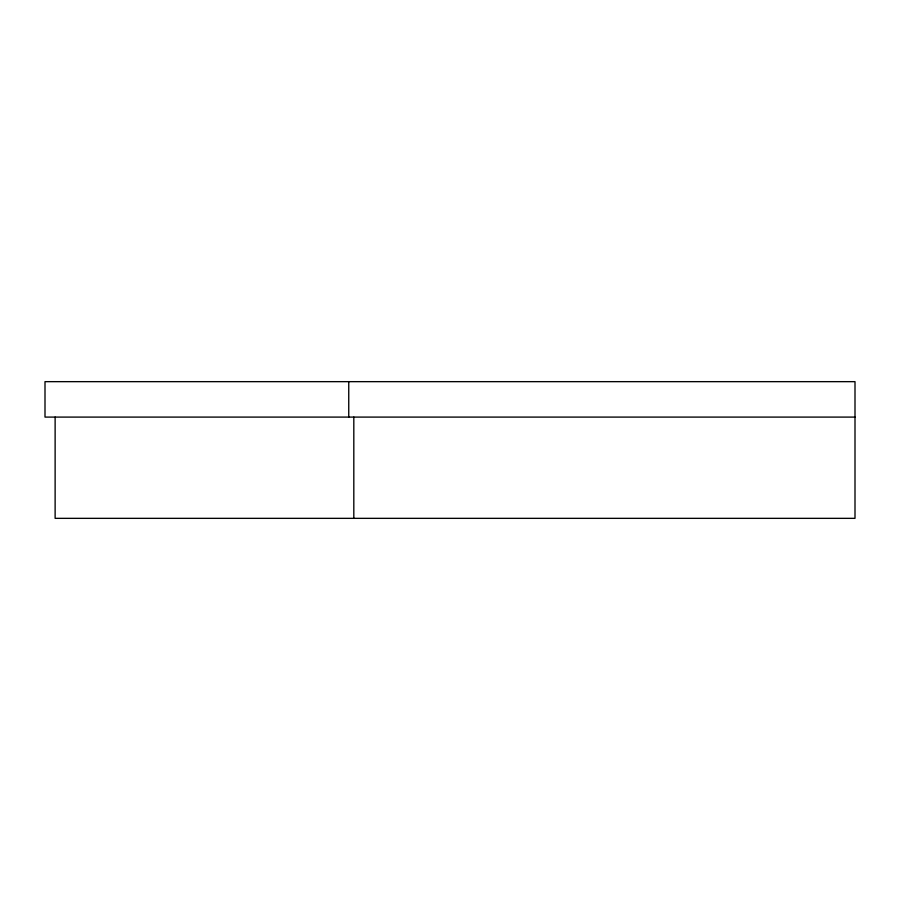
<?xml version="1.0" encoding="UTF-8"?>
<svg xmlns="http://www.w3.org/2000/svg" width="900" height="900" viewBox="0 0 900 900"><rect width="100%" height="100%" fill="white"/><g stroke="black" fill="none" stroke-linecap="round" stroke-linejoin="round"><path stroke-width="1.35" d="M855 417.094L45 417.094L45 381.656L855 381.656L855 518.344L55.125 518.344L55.125 417.094M353.812 417.094L353.812 518.344M348.75 381.656L348.75 417.094"/></g></svg>
